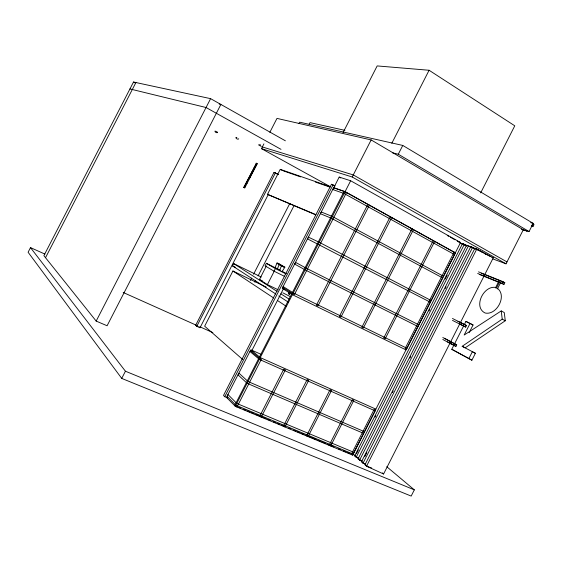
<?xml version="1.0" encoding="UTF-8"?>
<svg xmlns="http://www.w3.org/2000/svg" width="562" height="562" viewBox="0 0 562 562"><rect width="100%" height="100%" fill="white"/><g stroke="black" fill="none" stroke-linecap="round" stroke-linejoin="round"><path stroke-width="0.84" d="M289.184 294.095L289.718 294.256L289.184 294.095L289.774 292.486M289.381 294.095L289.978 292.486M275.099 267.716L277.045 262.77L282.609 265.756L282.412 266.191M277.361 269.043L279.314 264.077L280.269 264.519C280.066 265.51 275.872 262.538 277.452 263.473M279.651 270.385L281.611 265.39L284.941 267.105L284.73 267.519L282.377 266.269M288.531 293.807L289.367 292.226M288.861 293.968L289.704 292.388M367.042 465.807L365.497 465.097L366.522 466.2L383.579 473.998L493.288 257.782L475.494 248.502L490.387 256.532M444.451 338.247L456.709 344.836L455.923 346.382L451.153 343.986L451.939 342.441L442.793 337.516M461.753 323.094L460.966 324.639L465.715 327.084L466.495 325.538L452.466 318.471M462.175 346.297L465.196 347.822L505.273 320.762L502.224 319.139L462.175 346.297L475.396 353.28L471.89 360.2L451.785 349.297L463.573 326.051M464.36 324.506L465.933 321.408L473.049 324.984L469.129 332.711M470.05 323.431L464.163 335.043L501.227 310.927L504.262 312.549L505.273 320.762M492.888 258.934L506.025 263.824L523.299 229.753L371.152 139.931L276.982 118.392L269.858 132.288M495.431 287.983L498.529 281.878M496.309 288.348L499.801 281.471M497.419 288.952L500.517 282.841M477.679 273.462L501.985 283.297L502.835 281.618L504.809 282.707L503.959 284.386L479.611 274.523M521.543 229.205L529.067 231.544L533.205 223.381L402.771 145.439L299.672 122.179L298.942 123.605M532.924 226.655L533.9 224.737L532.692 224.013L531.715 225.931L532.924 226.655L531.245 226.149M468.827 358.668L472.34 351.742L475.396 353.28M386.761 466.713L414.327 489.853L411.173 496.077L121.729 378.416L28.1 252.254L30.496 247.61L44.911 254.087M306.522 435.95L330.042 389.761L331.559 390.442L308.06 436.59M412.03 228.762L361.823 327.351L363.319 328.082L413.484 229.57M329.135 445.35L352.36 399.701L353.842 400.369L330.639 445.975M433.316 240.571L383.741 338.015L385.202 338.724L434.735 241.351M480.686 192.864L514.771 125.811L429.087 70.264L377.172 65.923L343.01 132.709M351.229 454.532L374.159 409.41L375.613 410.056L352.697 455.143L235.295 406.34L350.66 180.76L460.552 242.524L352.536 455.079L351.608 454.265M454.11 252.099L405.146 348.433L406.572 349.128L455.494 252.865L345.012 191.6M358.942 458.171L356.561 457.306L354.678 455.88L462.512 243.669L464.662 244.54M356.413 453.808L358.394 449.909M375.044 417.144L375.838 415.578M428.961 311.039L429.754 309.479M445.209 279.054L447.197 275.155M358.486 458.248L356.196 457.201L464.353 244.344L466.664 245.587M362.342 461.128L359.954 460.264L358.057 458.824L466.601 245.165L468.055 245.749M392.395 392.571L393.189 391.004M409.888 358.135L410.689 356.575M445.273 288.489L446.073 286.922M361.893 461.212L359.589 460.159L468.462 245.847L470.682 247.041M475.122 248.861L470.745 246.683L361.471 461.802L363.396 463.264L365.792 464.128M364.808 456.597L366.796 452.684M365.342 464.219L363.031 463.158L472.635 247.371L476.344 249.373M482.983 252.577L474.946 248.214L364.942 464.823L366.881 466.305L371.7 468.034M366.522 466.2L476.864 248.917M254.874 282.18L255.668 280.621M258.07 275.935L294.059 205.615M280.48 270.315L266.346 263.311L265.06 265.826L274.024 271.179L284.653 276.42M278.218 289.83L267.4 284.59L259.454 279.504L266.43 265.868M274.024 271.179L275.338 268.615L266.346 263.311M267.4 284.59L274.516 270.68M335.121 185.959L331.461 184.273L223.507 395.437L224.751 396.709L227.652 397.917M224.751 396.709L333.069 184.828M226.872 396.596L250.371 350.625L259.756 358.465L261.393 359.195L236.953 407.029L235.773 405.834M350.66 180.76L339.195 177.079L332.823 189.549L344.141 193.532L454.44 254.551M251.994 350.295L283.522 288.615M344.134 191.312L234.635 405.616L236.251 406.284M263.915 143.865L261.463 148.642L352.212 176.995L371.152 139.931M346.571 192.464L294.418 294.558L292.809 293.778L282.665 287.456L333.673 187.666L345.103 191.649M391.812 143.275L429.087 70.264M259.616 416.449L283.761 369.157L285.356 369.866L261.239 417.123L259.995 415.915M367.899 204.287L316.378 305.243L317.944 306.009L369.417 205.137M392.318 152.766L398.289 154.22L402.771 145.439M283.353 426.319L307.175 379.582L308.735 380.277L284.934 426.972M390.232 216.672L339.371 316.434L340.902 317.179L391.714 217.501M236.103 137.367C235.113 138.357 238.506 140.001 238.702 138.737M121.729 378.416L125.424 371.215L30.496 247.61M259.061 144.336L258.801 145.094L261.372 146.415M243.718 187.336L256.434 163.296L257.185 163.704L244.786 187.87L243.718 187.336L244.786 187.87M244.034 187.469L256.434 163.296M244.849 187.005L245.594 185.537M249.725 177.487L257.185 163.704M268.481 194.108L200.016 327.737L196.805 326.304L195.653 325.272L274.003 172.394L278.492 174.571L274.003 172.394M196.805 326.304L275.415 172.899M315.788 214.867L267.47 194.333L280.269 169.359L330.351 186.76M275.83 294.045L232.535 265.924L233.715 263.62L261.253 277.031M266.212 287.091L232.921 271.003L204.652 326.192L242.777 359.554M309.219 124.181L310.02 122.621L344.928 130.349M250.378 280.473L251.579 278.134M253.567 274.242L289.859 203.353M219.187 104.061L220.887 104.448L107.096 325.763L96.179 321.085L210.61 98.652L285.384 140.809M215.106 130.995C214.192 131.915 217.382 133.489 217.578 132.295M210.61 98.652L133.517 82.017L43.899 255.654L96.179 321.085M45.529 257.691L135.92 82.53M282.047 271.622L284.681 267.491L283.613 266.901M495.768 287.477C483.784 285.053 472.818 307.098 485.139 313.013C496.625 315.563 507.219 295.928 497.581 288.475M129.941 88.936L206.05 107.511L281.007 149.344M530.683 222.629L533.205 223.381M532.221 224.231L533.9 224.737M464.353 244.344L463.053 243.95L466.889 246.016M472.635 247.371L471.286 246.964L474.251 248.559M262.335 146.949L353.273 174.923L506.994 261.913M522.063 229.57L527.072 231.13L526.081 230.546M491.876 257.34L493.288 257.782M333.709 187.806L345.047 191.747L455.29 252.872M283.297 170.848L300.6 176.882M315.437 182.053L329.451 186.935M358.057 458.824L359.645 459.393M354.678 455.88L356.266 456.456M236.188 137.381L236.897 137.683M458.22 241.667L460.552 242.524M254.179 167.687L254.607 167.975M251.924 172.084L252.352 172.365M250.8 174.283L251.228 174.557M248.544 178.674L248.973 178.948M478.501 271.846L502.835 281.618M481.241 273.23L504.809 282.707M125.424 371.215L414.327 489.853M246.289 183.072L247.041 183.472M353.92 452.354L236.869 403.488L228.01 394.587L227.111 396.343L235.949 405.279L353.062 454.04M352.283 454.18L355.451 455.494M238.667 407.295L240.283 407.963M243.508 409.305L245.931 410.316M247.547 410.984L249.964 411.988M251.579 412.663L253.996 413.667M255.612 414.342L266.1 418.704M267.709 419.371L270.132 420.376M273.357 421.725L275.78 422.729M277.389 423.397L279.813 424.408M281.429 425.076L283.845 426.08M288.685 428.096L290.301 428.771M293.526 430.113L295.942 431.117M297.558 431.785L299.982 432.796M301.59 433.464L304.014 434.468M305.623 435.143L316.111 439.505M317.727 440.172L320.143 441.184M321.759 441.851L325.791 443.53M327.407 444.205L329.824 445.209M331.44 445.877L333.863 446.888M338.703 448.898L340.312 449.572M343.544 450.914L345.96 451.918M347.576 452.593L349.993 453.597M267.47 194.333L315.802 214.6M364.429 431.679L248.081 381.535L238.962 373.154L238.07 374.903L247.168 383.333L363.565 433.365M375.023 410.829L259.391 359.406L250.013 351.545L250.905 349.789L260.304 357.615L375.88 409.143M250.905 350.864L251.98 351.341M289.788 296.364L282.791 292.802M123.19 292.465L196.047 325.089M200.051 326.88L212.865 332.62M251.706 350.147L261.309 354.446M195.653 325.272L197.255 325.988M356.821 456.878L355.226 456.147L356.196 457.201M360.13 459.793L358.605 459.091L359.589 460.159M282.124 266.065L279.124 264.512L280.08 264.948M282.019 266.093L281.422 265.833L282.925 266.641M232.535 265.924L235.682 267.456M259.454 279.504L262.496 280.979M406.846 348.208L293.357 292.928L283.199 286.62L282.307 288.369L292.437 294.713L405.989 349.894M283.093 288.756L284.66 289.521M259.932 144.68L260.649 145.045M473.049 324.984L465.933 321.408M215.836 131.29L217.304 132.077M275.338 268.615L285.96 273.87M457.939 321.281L466.495 325.538M451.785 349.297L471.89 360.2M452.466 320.382L465.715 327.084M417.882 326.494L305.131 269.879L294.706 264.112L295.598 262.37L306.044 268.088L418.732 324.808M451.939 342.441L456.709 344.836M277.804 263.648L278.204 263.845M430.232 302.18L307.59 238.913L308.475 237.171L319.23 242.285L431.089 300.494M280.895 265.362L281.309 265.58M279.026 264.266L279.398 264.463M443.432 276.209L332.395 216.511L321.345 211.993L320.459 213.736L331.489 218.295L442.582 277.888M447.514 341.829L455.923 346.382M442.779 339.455L451.153 343.986M256.11 163.177L256.855 163.584M280.269 169.359L282.468 170.56M133.517 82.017L135.049 82.86M261.463 148.642L330.625 186.879M501.985 283.297L503.959 284.386M331.461 184.273L334.186 185.783M281.991 265.938L282.342 266.142M447.261 235.471L448.792 236.328M450.317 237.185L454.904 239.763M457.194 241.049L458.725 241.906M460.25 242.763L464.072 244.913M459.618 242.686L462.667 244.4M339.195 177.079L340.72 177.929M352.212 176.995L506.025 263.824M281.976 271.123L286.241 273.624M398.289 154.22L529.067 231.544M465.385 244.969L466.825 245.819M462.512 243.669L466.109 245.798M484.43 253.441L485.884 254.305M474.946 248.214L478.571 250.378M470.745 246.683L472.192 247.54M468.778 246.044L471.666 247.758M233.715 263.62L277.15 291.46M280.831 293.821L289.662 299.49M278.766 295.949L288.306 302.145M232.921 271.003L273.722 298.022M277.368 300.431L286.114 306.22M198.85 326.705L200.016 327.737M226.472 397.376L235.387 406.382M382.504 472.881L383.579 473.998M362.026 462.076L363.031 463.158M501.227 310.927L502.224 319.139M249.668 176.482L250.427 176.882L249.668 176.482"/></g></svg>
